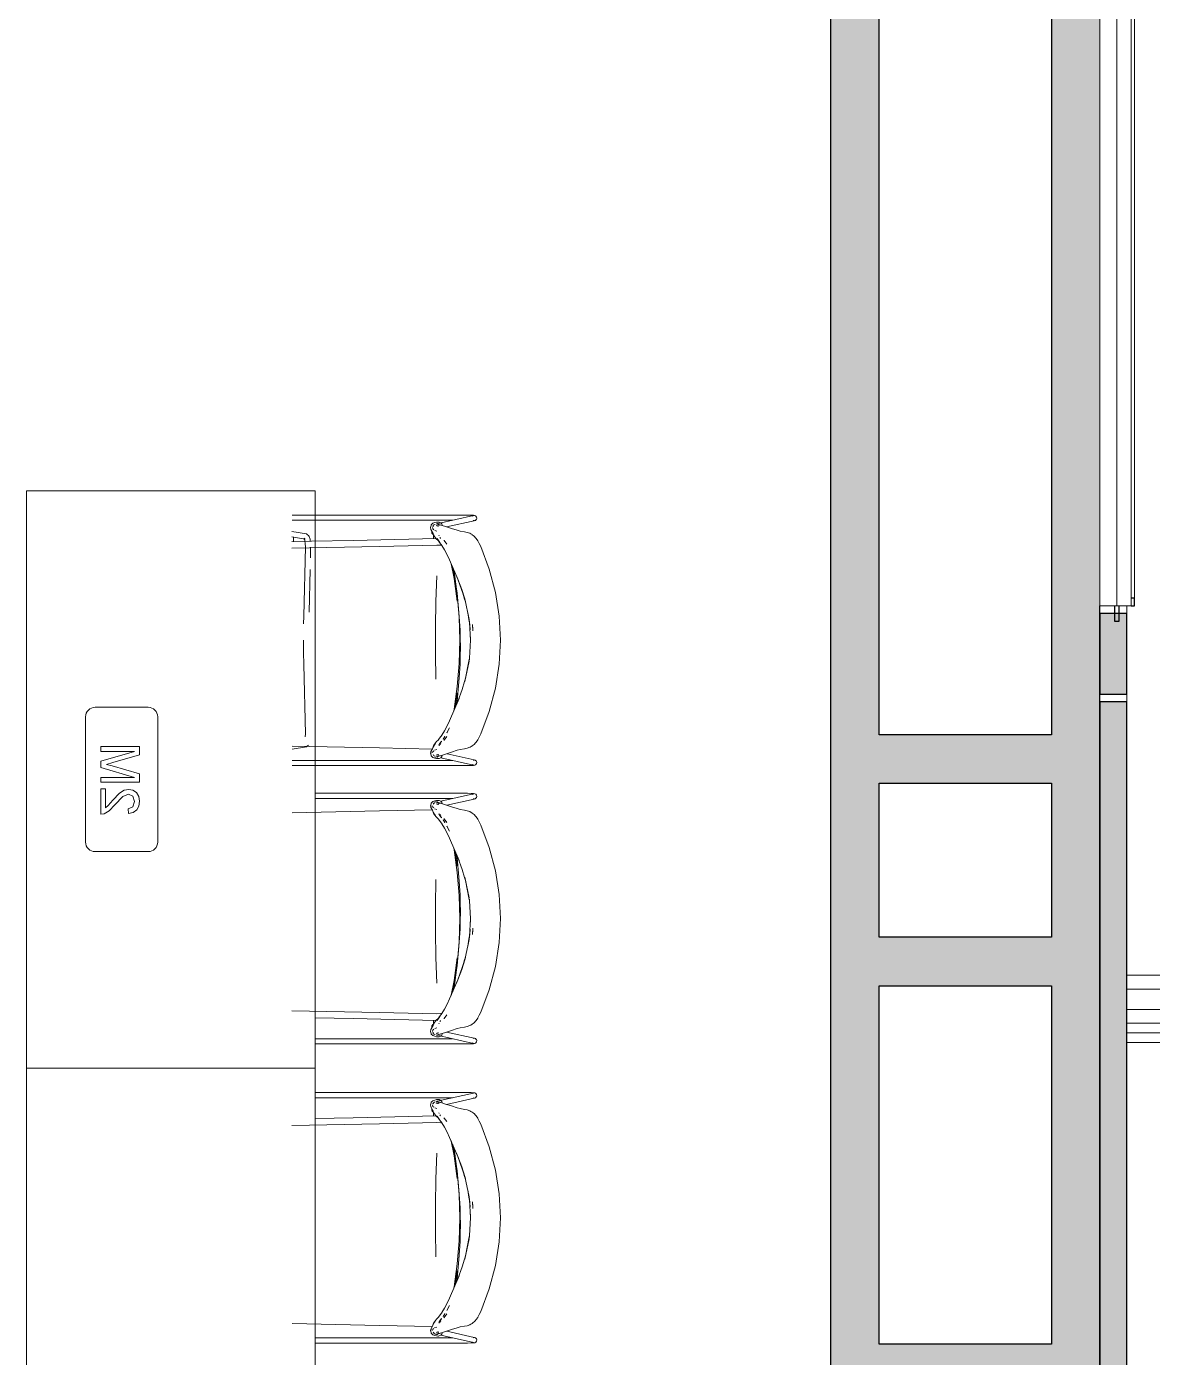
# Model space of a CAD drawing. Header units: millimetres. Extents: x 155927 to 317870, y -36033 to 97293.
# Drawn here: x 185869 to 188209, y 22781 to 25546 of the extents above; entities that cross this region are included whole.
import ezdxf

# ---------------------------------------------------------------- set-up
doc = ezdxf.new("R2010")
doc.units = ezdxf.units.MM
doc.header["$MEASUREMENT"] = 0
for name, color, linetype, lineweight in [('A-FLOR-HRAL', 7, 'CONTINUOUS', 9), ('A-WALL', 7, 'CONTINUOUS', 9), ('A-WALL-PATT', 7, 'CONTINUOUS', 9), ('G-IMPT', 8, 'CONTINUOUS', 9), ('I-FURN', 8, 'CONTINUOUS', 9), ('I-WALL', 7, 'CONTINUOUS', 9)]:
    doc.layers.add(name, color=color, linetype=linetype, lineweight=lineweight)

msp = doc.modelspace()

# ---------------------------------------------------------------- hatches: boundary and pattern name
at = {"layer": 'A-WALL-PATT'}
h = msp.add_hatch(color=256, dxfattribs=at)
h.paths.add_polyline_path([(188155.8, 15141.6), (188155.8, 16691.6), (188099.8, 16691.6), (188099.8, 15141.6), (188101.8, 15141.6)], flags=0)
h.paths.add_polyline_path([(188099.8, 19423.6), (188155.8, 19423.6), (188155.8, 19991.6), (188099.8, 19991.6)], flags=0)
h.paths.add_polyline_path([(188155.8, 22723.6), (188155.8, 24142.8), (188099.8, 24142.8), (188099.8, 22723.6)], flags=0)
h.paths.add_polyline_path([(188099.8, 24158.8), (188155.8, 24158.8), (188155.8, 24326.8), (188099.8, 24326.8)], flags=0)
h.paths.add_polyline_path([(188155.8, 26158.8), (188155.8, 26875.6), (188099.8, 26875.6), (188099.8, 26158.8)], flags=0)
h = msp.add_hatch(color=256, dxfattribs=at)
h.paths.add_polyline_path([(188099.8, 15109.6), (188099.8, 16606.6), (187998.8, 16606.6), (187998.8, 15109.6)], flags=0)
h.paths.add_polyline_path([(188099.8, 19407.6), (188099.8, 20007.6), (187998.8, 20007.6), (187998.8, 19407.6)], flags=0)
h.paths.add_polyline_path([(188099.8, 22808.6), (188099.8, 26844.6), (187998.8, 26844.6), (187998.8, 22808.6)], flags=0)
for points in [[(187539.9, 22808.6), (187640.9, 22808.6), (187640.9, 26783.6), (187539.9, 26783.6), (187539.9, 22832.9)], [(187998.8, 23973.9), (187998.8, 24074.9), (187640.9, 24074.9), (187640.9, 23973.9), (187749.7, 23973.9)], [(187640.9, 23552.9), (187998.8, 23552.9), (187998.8, 23653.9), (187640.9, 23653.9)], [(187696.9, 22707.6), (188099.8, 22707.6), (188099.8, 22808.6), (187539.9, 22808.6), (187539.9, 22707.6), (187661.9, 22707.6)]]:
    msp.add_hatch(color=256, dxfattribs=at).paths.add_polyline_path(points, flags=0)

# ---------------------------------------------------------------- linework, layer by layer
at = {"layer": 'A-FLOR-HRAL'}
for p, q in [((189883.3, 23575.1), (188155.8, 23575.1)), ((189883.3, 23546.1), (188155.8, 23546.1)), ((188155.8, 23504.1), (189883.3, 23504.1)), ((188155.8, 23475.1), (189883.3, 23475.1)), ((188443.3, 23455.1), (188155.8, 23455.1)), ((188155.8, 23435.1), (188443.3, 23435.1))]:
    msp.add_line(p, q, dxfattribs=at)
at = {"layer": 'A-WALL'}
msp.add_line((188171.8, 24358.8), (188171.8, 26126.8), dxfattribs=at)
at = {"layer": 'A-WALL', "lineweight": 30}
for p, q in [((188129.8, 24342.8), (188129.8, 24310.8)), ((188139.8, 24310.8), (188139.8, 24342.8)), ((188171.8, 24358.8), (188164.8, 24358.8)), ((188164.8, 24342.8), (188171.8, 24342.8)), ((188171.8, 24342.8), (188171.8, 24358.8)), ((188129.8, 24310.8), (188139.8, 24310.8))]:
    msp.add_line(p, q, dxfattribs=at)
at = {"layer": 'G-IMPT'}
for p, q in [((186420.6, 24531.4), (186779.2, 24531.4)), ((186785.5, 24531.3), (186779.2, 24531.4)), ((186785.5, 24531.3), (186792.7, 24531.2)), ((186792.7, 24531.2), (186797.9, 24530.9)), ((186797.9, 24530.9), (186800.3, 24530.5)), ((186800.3, 24530.5), (186802.7, 24529.3)), ((186420.6, 24520.5), (186754.2, 24520.5)), ((186709.5, 24509.6), (186708.3, 24505.4)), ((186709.1, 24501.3), (186708.3, 24505.4)), ((186709.9, 24510.9), (186709.5, 24509.6)), ((186713, 24514.2), (186709.9, 24510.9)), ((186712.5, 24505.7), (186712.7, 24505.1)), ((186713.1, 24503.1), (186712.7, 24505.1)), ((186713, 24514.2), (186717.3, 24515.5)), ((186714.2, 24509.2), (186713.1, 24507.6)), ((186713.1, 24507.6), (186713.8, 24508.7)), ((186713.4, 24502.5), (186713.1, 24503.1)), ((186713.3, 24508.2), (186715.4, 24510.8)), ((186714.2, 24509.2), (186713.8, 24508.7)), ((186717.7, 24511.9), (186716.1, 24511.1)), ((186717.3, 24511.6), (186716.1, 24511.1)), ((186720.5, 24516.5), (186717.3, 24515.5)), ((186727.7, 24511.1), (186720.2, 24512.9)), ((186720.2, 24512.9), (186728.4, 24510.9)), ((186720.3, 24509.7), (186722.4, 24508.8)), ((186720.3, 24509.7), (186725.8, 24508.2)), ((186720.5, 24516.5), (186724.6, 24516.8)), ((186721.3, 24513.1), (186723.2, 24513.5)), ((186724.8, 24512), (186721.6, 24513.5)), ((186723.7, 24512.2), (186721.6, 24513.5)), ((186722.7, 24508.5), (186721.6, 24509.5)), ((186721.6, 24509.5), (186722.4, 24508.8)), ((186722.7, 24508.5), (186722.1, 24509.2)), ((186724.8, 24512), (186722.6, 24512.7)), ((186722.6, 24512.7), (186728.4, 24510.9)), ((186723.7, 24512.2), (186724.2, 24511.7)), ((186724.2, 24513.7), (186797.7, 24530.3)), ((186726.3, 24516.5), (186724.6, 24516.8)), ((186726.1, 24508.9), (186725.4, 24510.4)), ((186726.3, 24516.5), (186726.6, 24516.4)), ((186726.6, 24516.4), (186729.5, 24515)), ((186727.7, 24511.1), (186739.5, 24507.3)), ((186729.7, 24514.8), (186729.5, 24515)), ((186729.7, 24514.8), (186731.6, 24512.9)), ((186732.7, 24510.5), (186731.6, 24512.9)), ((186731.7, 24512.7), (186731.6, 24512.9)), ((186732.8, 24510.4), (186731.6, 24512.9)), ((186731.7, 24512.7), (186732.8, 24510.4)), ((186732.7, 24510.5), (186732.8, 24510.4)), ((186739.5, 24507.3), (186752, 24503.4)), ((186799.2, 24519.4), (186741.7, 24506.6)), ((186752, 24503.4), (186763.9, 24499.6)), ((186797.7, 24530.3), (186795.5, 24529.3)), ((186795.7, 24529.5), (186795.5, 24529.3)), ((186796.9, 24520.2), (186799.5, 24519.7)), ((186797.1, 24520), (186799.5, 24519.7)), ((186799.2, 24519.4), (186801.7, 24520.2)), ((186803.5, 24522.1), (186801.7, 24520.2)), ((186801.7, 24520.2), (186802, 24520.5)), ((186802.7, 24529.3), (186804.2, 24527.2)), ((186803.5, 24522.1), (186803.8, 24522.4)), ((186804.5, 24524.5), (186803.8, 24522.4)), ((186804.5, 24524.5), (186804.2, 24527.2)), ((186450.8, 24492), (186420.3, 24497.4)), ((186447.6, 24481.5), (186420.3, 24486.3)), ((186420.3, 24476), (186461.2, 24476.9)), ((186423.2, 24485.8), (186423.2, 24475.7)), ((186447.1, 24478.5), (186445.5, 24483.1)), ((186445.5, 24483.1), (186447, 24481.2)), ((186447.6, 24481.5), (186445.7, 24482.5)), ((186445.7, 24482.5), (186447, 24481.2)), ((186448, 24471.6), (186447.1, 24478.5)), ((186450.8, 24492), (186452.9, 24490.5)), ((186452.9, 24490.5), (186455, 24488.6)), ((186455.9, 24486.5), (186455, 24488.6)), ((186457.8, 24480.9), (186455.9, 24486.5)), ((186458.3, 24476.8), (186457.8, 24480.9)), ((186461.2, 24476.9), (186547.7, 24478.7)), ((186720.7, 24482.5), (186547.7, 24478.7)), ((186709.1, 24501.3), (186713.5, 24492.9)), ((186714.8, 24490.1), (186712.5, 24494.9)), ((186712.5, 24494.9), (186713.5, 24492.9)), ((186713.4, 24502.5), (186715, 24500.7)), ((186714.2, 24482.4), (186714.6, 24490.4)), ((186715, 24489.7), (186714.6, 24482.4)), ((186715, 24489.7), (186714.7, 24483.4)), ((186714.8, 24490.1), (186716.7, 24487)), ((186716.7, 24487), (186721, 24481.5)), ((186717, 24499.3), (186721.7, 24498)), ((186723.9, 24478.3), (186721, 24481.5)), ((186721.9, 24482.4), (186727, 24474.6)), ((186721.9, 24482.4), (186727.5, 24474.1)), ((186723.9, 24478.3), (186727.5, 24474.1)), ((186726.2, 24487.9), (186725.6, 24489.3)), ((186727.9, 24484.7), (186728.9, 24483.1)), ((186729.3, 24482.6), (186728.9, 24483.1)), ((186736.3, 24478.7), (186736.7, 24478.2)), ((186736.7, 24478.2), (186741.9, 24470.9)), ((186769.6, 24497.9), (186763.9, 24499.6)), ((186778.8, 24496.3), (186769.6, 24497.9)), ((186778.8, 24496.3), (186784.8, 24495.2)), ((186789.8, 24493.4), (186784.8, 24495.2)), ((186789.8, 24493.4), (186792, 24492.2)), ((186794.6, 24490.6), (186792, 24492.2)), ((186795, 24490.4), (186794.6, 24490.6)), ((186795, 24490.4), (186797, 24488.9)), ((186797, 24488.9), (186799.4, 24486.6)), ((186799.4, 24486.6), (186801.2, 24484.8)), ((186803, 24482.7), (186801.2, 24484.8)), ((186806.4, 24477.8), (186803, 24482.7)), ((186806.4, 24477.8), (186806.6, 24477.5)), ((186809.7, 24471.9), (186806.6, 24477.5)), ((186420.3, 24462.5), (186602.4, 24466.2)), ((186448.1, 24465.2), (186444.9, 24321.1)), ((186448.3, 24465), (186444.9, 24321.1)), ((186448.1, 24465.2), (186448, 24471.6)), ((186459, 24464.9), (186458.5, 24442.7)), ((186721.2, 24468.9), (186602.4, 24466.2)), ((186729.6, 24468.4), (186721.2, 24468.9)), ((186727, 24474.6), (186732.4, 24467.2)), ((186732.5, 24467.8), (186729.6, 24468.4)), ((186737.3, 24459), (186731.9, 24468)), ((186732.4, 24467.2), (186731.9, 24468)), ((186742.7, 24448.6), (186737.3, 24459)), ((186742.7, 24448.6), (186748, 24438)), ((186812.6, 24465.6), (186809.7, 24471.9)), ((186830.2, 24418.7), (186812.6, 24465.6)), ((186752.1, 24428.6), (186748, 24438)), ((186752.1, 24428.6), (186748.1, 24438)), ((186765.3, 24398), (186748.1, 24438)), ((186757.3, 24399.7), (186751.5, 24429.9)), ((186751.5, 24429.9), (186757.3, 24399.8)), ((186757.5, 24407.9), (186754.5, 24423)), ((186458, 24418.4), (186455.9, 24329.5)), ((186721.7, 24405.1), (186719.6, 24351.9)), ((186757.5, 24414.2), (186756.9, 24417.4)), ((186763.8, 24352.5), (186757.3, 24399.8)), ((186757.3, 24399.7), (186763.8, 24352.5)), ((186763.9, 24366.9), (186757.5, 24414.2)), ((186757.5, 24407.9), (186763.4, 24368.7)), ((186763.1, 24403.8), (186765.3, 24398)), ((186763.1, 24403.8), (186765.2, 24398)), ((186765.2, 24398), (186773.2, 24376.5)), ((186765.3, 24398), (186779.4, 24356.9)), ((186765.3, 24398), (186773.2, 24376.5)), ((186843.2, 24370.3), (186830.2, 24418.7)), ((186763.4, 24368.7), (186767.5, 24329)), ((186767.8, 24319.1), (186763.9, 24366.9)), ((186779.4, 24356.9), (186773.2, 24376.5)), ((186773.2, 24376.5), (186779.2, 24356.8)), ((186843.2, 24370.3), (186851.3, 24320.9)), ((186718.6, 24298), (186719.6, 24351.9)), ((186780.8, 24351.6), (186779.2, 24356.8)), ((186788.6, 24314.3), (186779.4, 24356.9)), ((186779.4, 24356.9), (186780.8, 24351.6)), ((186444.8, 24320.9), (186444.6, 24305.1)), ((186767.5, 24329), (186769.6, 24291.9)), ((186767.8, 24319.1), (186768.7, 24295.1)), ((186786.2, 24328.1), (186787.5, 24321)), ((186786.2, 24328.1), (186788.3, 24314)), ((186788.3, 24314), (186789.9, 24303)), ((186788.6, 24314.3), (186791, 24292.7)), ((186788.6, 24314.3), (186789.9, 24303)), ((186853.9, 24271), (186851.3, 24320.9)), ((186718.6, 24298), (186718.6, 24243.9)), ((186768.7, 24295.1), (186769, 24271)), ((186769.6, 24291.9), (186769.9, 24275.6)), ((186791.7, 24271), (186789.4, 24307.9)), ((186789.4, 24307.9), (186789.9, 24303)), ((186791, 24292.7), (186789.9, 24303)), ((186796.4, 24293.9), (186795.8, 24304.1)), ((186795.8, 24304.1), (186796.6, 24290.5)), ((186444.5, 24245.9), (186444.3, 24271)), ((186769, 24271), (186768.7, 24246.9)), ((186769.9, 24275.6), (186770.3, 24256.7)), ((186769.9, 24237.9), (186770.3, 24256.7)), ((186789.2, 24234), (186791.6, 24271)), ((186791.7, 24271), (186791.5, 24278.4)), ((186791.6, 24271), (186791.5, 24278.4)), ((186853.9, 24271), (186851.3, 24221.1)), ((186444.9, 24221), (186444.5, 24245.9)), ((186719.6, 24190), (186718.6, 24243.9)), ((186767.8, 24222.8), (186768.7, 24246.9)), ((186769.9, 24237.9), (186769.6, 24221.6)), ((186779.4, 24185.1), (186788.6, 24227.6)), ((186788.2, 24227.6), (186781.3, 24192.1)), ((186781.3, 24192.1), (186788.6, 24227.6)), ((186789.4, 24234), (186788.2, 24227.6)), ((186789.2, 24234), (186788.7, 24228.7)), ((186789.4, 24234), (186789, 24230.5)), ((186448.1, 24076.7), (186444.9, 24221)), ((186763.9, 24175), (186767.8, 24222.8)), ((186767.5, 24184.5), (186769.6, 24221.6)), ((186843.2, 24171.7), (186851.3, 24221.1)), ((186763.9, 24175), (186757.5, 24127.7)), ((186767.5, 24184.5), (186763.4, 24144.8)), ((186773.8, 24169), (186779, 24185.2)), ((186781.3, 24192.1), (186779, 24185.2)), ((186779.4, 24185.1), (186781.3, 24192.1)), ((186830.2, 24123.2), (186843.2, 24171.7)), ((186748, 24103.9), (186767.8, 24150.3)), ((186759.7, 24131.3), (186763.8, 24161)), ((186759.7, 24131.3), (186763.8, 24161)), ((186762.2, 24137.2), (186763.4, 24144.8)), ((186773.8, 24169), (186765.3, 24143.9)), ((186765.3, 24143.9), (186767.8, 24150.3)), ((186757.5, 24127.7), (186757.1, 24125.1)), ((186830.2, 24123.2), (186812.6, 24076.5)), ((186742.7, 24093.3), (186737.3, 24082.9)), ((186742.5, 24078.5), (186748, 24088.9)), ((186748, 24103.9), (186742.7, 24093.3)), ((186748, 24088.9), (186743, 24079.5)), ((186448.1, 24076.7), (186448, 24070.3)), ((186716.7, 24055), (186721, 24060.4)), ((186721, 24060.4), (186723.9, 24063.6)), ((186727, 24067.4), (186723.9, 24063.6)), ((186727, 24067.4), (186732.4, 24074.7)), ((186729.2, 24058.5), (186731.2, 24061.5)), ((186730.8, 24061), (186729.2, 24058.5)), ((186730.8, 24061), (186731.2, 24061.5)), ((186731.9, 24073.9), (186737.3, 24082.9)), ((186731.9, 24073.9), (186732.4, 24074.7)), ((186734.5, 24065.8), (186738.4, 24071.7)), ((186734.5, 24065.8), (186737.2, 24069.7)), ((186736.3, 24063.3), (186736.7, 24063.8)), ((186741.9, 24071.1), (186736.7, 24063.8)), ((186738.4, 24071.7), (186737.2, 24069.7)), ((186742.5, 24078.5), (186743, 24079.5)), ((186803, 24059.2), (186806.4, 24064.1)), ((186806.6, 24064.4), (186806.4, 24064.1)), ((186806.6, 24064.4), (186809.7, 24070)), ((186812.6, 24076.5), (186809.7, 24070)), ((186602.4, 24047.3), (186420.6, 24051)), ((186420.6, 24044.6), (186450.8, 24049.9)), ((186452.9, 24051.4), (186450.8, 24049.9)), ((186455, 24053.3), (186452.9, 24051.4)), ((186711.8, 24044.8), (186602.4, 24047.3)), ((186708.3, 24036.5), (186709.6, 24040.2)), ((186708.3, 24036.5), (186709.5, 24032.3)), ((186708.8, 24035.2), (186709.6, 24040.2)), ((186708.8, 24035.2), (186709.2, 24039.8)), ((186709.2, 24039.8), (186712.2, 24045.8)), ((186714.8, 24051.9), (186712.2, 24045.8)), ((186712.7, 24036.9), (186712.9, 24038.4)), ((186713.4, 24039.4), (186712.9, 24038.4)), ((186713.4, 24039.4), (186714.9, 24041)), ((186713.5, 24033.4), (186715.5, 24031.1)), ((186718.8, 24057.3), (186714, 24049.1)), ((186716.5, 24053.7), (186714, 24049.1)), ((186714.8, 24051.9), (186716.7, 24055)), ((186716.5, 24053.7), (186718.8, 24057.3)), ((186716.9, 24042.6), (186721.7, 24043.9)), ((186720.4, 24032.2), (186725.8, 24033.8)), ((186720.4, 24032.2), (186722.7, 24033.4)), ((186721.6, 24032.4), (186723.1, 24033.9)), ((186721.6, 24032.4), (186722.7, 24033.4)), ((186723.1, 24033.9), (186722.1, 24032.8)), ((186725.9, 24053.4), (186727.9, 24057.2)), ((186727.6, 24056.6), (186725.9, 24053.4)), ((186726.8, 24053.1), (186726, 24051.9)), ((186727.6, 24056.6), (186729.3, 24059.4)), ((186727.6, 24056.6), (186728.9, 24058.8)), ((186727.6, 24056.6), (186727.9, 24057.2)), ((186727.7, 24054.3), (186729.8, 24056.7)), ((186728.9, 24058.8), (186729.3, 24059.4)), ((186752, 24038.5), (186730.8, 24031.8)), ((186743, 24035.1), (186799.2, 24022.5)), ((186763.9, 24042.4), (186752, 24038.5)), ((186769.6, 24044.1), (186763.9, 24042.4)), ((186769.6, 24044.1), (186778.8, 24045.7)), ((186778.8, 24045.7), (186784.8, 24046.8)), ((186784.8, 24046.8), (186789.8, 24048.6)), ((186795, 24051.5), (186789.8, 24048.6)), ((186792, 24049.8), (186789.8, 24048.6)), ((186790.8, 24049.1), (186789.8, 24048.6)), ((186790.8, 24049.1), (186795, 24051.5)), ((186794.6, 24051.3), (186792, 24049.8)), ((186795, 24051.5), (186794.6, 24051.3)), ((186795, 24051.5), (186797, 24053.1)), ((186797, 24053.1), (186798.9, 24054.8)), ((186799.4, 24055.3), (186798.9, 24054.8)), ((186799.4, 24055.3), (186801.2, 24057.1)), ((186803, 24059.2), (186801.2, 24057.1)), ((186754.2, 24021.4), (186420.6, 24021.4)), ((186420.6, 24010.6), (186779.2, 24010.6)), ((186709.5, 24032.3), (186709.9, 24031)), ((186709.9, 24031), (186713, 24027.8)), ((186717.3, 24026.4), (186713, 24027.8)), ((186717.3, 24030.3), (186716, 24030.8)), ((186716, 24030.8), (186717.7, 24030)), ((186717, 24027.6), (186724.8, 24029.9)), ((186717, 24027.6), (186722.6, 24029.2)), ((186717.3, 24026.4), (186720.5, 24025.4)), ((186720.2, 24029), (186728.4, 24031.1)), ((186720.2, 24029), (186727.1, 24030.8)), ((186720.5, 24025.4), (186723.3, 24025.3)), ((186723.2, 24028.4), (186721.3, 24028.8)), ((186721.6, 24028.4), (186724.8, 24029.9)), ((186721.6, 24028.4), (186723.7, 24029.7)), ((186722.6, 24029.2), (186730.8, 24031.8)), ((186723.3, 24025.3), (186724.6, 24025.2)), ((186723.7, 24029.7), (186725.4, 24031.6)), ((186726.3, 24025.5), (186724.6, 24025.2)), ((186726.3, 24025.5), (186729.7, 24027.1)), ((186726.3, 24025.5), (186729.5, 24026.9)), ((186726.3, 24025.5), (186726.6, 24025.5)), ((186729.7, 24027.1), (186726.6, 24025.5)), ((186728.4, 24031.1), (186727.1, 24030.8)), ((186729.5, 24026.9), (186731.6, 24029)), ((186731.2, 24028.8), (186729.5, 24026.9)), ((186729.7, 24027.1), (186729.5, 24026.9)), ((186797.6, 24011.6), (186729.5, 24027)), ((186731.2, 24028.8), (186729.7, 24027.1)), ((186731.7, 24029.2), (186731.6, 24029)), ((186732.7, 24031.5), (186731.7, 24029.2)), ((186732.7, 24031.5), (186732.8, 24031.6)), ((186779.2, 24010.6), (186785.5, 24010.6)), ((186792.7, 24010.8), (186785.5, 24010.6)), ((186797.9, 24011), (186792.7, 24010.8)), ((186797.6, 24011.6), (186795.5, 24012.7)), ((186795.5, 24012.7), (186795.7, 24012.5)), ((186796.9, 24021.8), (186799.5, 24022.2)), ((186797.1, 24021.9), (186799.5, 24022.2)), ((186800.3, 24011.4), (186797.9, 24011)), ((186799.2, 24022.5), (186801.7, 24021.7)), ((186800.3, 24011.4), (186802.7, 24012.6)), ((186801.7, 24021.7), (186802, 24021.4)), ((186803.8, 24019.5), (186802, 24021.4)), ((186802.7, 24012.6), (186804.2, 24014.7)), ((186803.8, 24019.5), (186804.5, 24017.4)), ((186804.2, 24014.7), (186804.5, 24017.4)), ((186468.7, 23953), (186779.2, 23953)), ((186797.6, 23952), (186729.5, 23936.6)), ((186779.2, 23953), (186785.5, 23953)), ((186792.7, 23952.8), (186785.5, 23953)), ((186797.9, 23952.6), (186792.7, 23952.8)), ((186797.6, 23952), (186795.5, 23950.9)), ((186795.5, 23950.9), (186795.7, 23951.1)), ((186800.3, 23952.2), (186797.9, 23952.6)), ((186800.3, 23952.2), (186802.7, 23951)), ((186802.7, 23951), (186804.2, 23948.9)), ((186754.2, 23942.2), (186468.7, 23942.2)), ((186708.3, 23927.1), (186709.5, 23931.3)), ((186708.3, 23927.1), (186709.6, 23923.4)), ((186708.8, 23928.4), (186709.6, 23923.4)), ((186708.8, 23928.4), (186709.2, 23923.8)), ((186709.2, 23923.8), (186712.2, 23917.8)), ((186709.5, 23931.3), (186709.9, 23932.6)), ((186709.9, 23932.6), (186713, 23935.8)), ((186712.7, 23926.7), (186712.9, 23925.2)), ((186713.4, 23924.2), (186712.9, 23925.2)), ((186717.3, 23937.2), (186713, 23935.8)), ((186713.4, 23924.2), (186714.9, 23922.6)), ((186713.5, 23930.2), (186715.5, 23932.5)), ((186716, 23932.8), (186717.7, 23933.6)), ((186717.3, 23933.3), (186716, 23932.8)), ((186717, 23936), (186722.6, 23934.4)), ((186717, 23936), (186724.8, 23933.7)), ((186717.3, 23937.2), (186720.5, 23938.2)), ((186720.2, 23934.6), (186728.4, 23932.5)), ((186720.2, 23934.6), (186727.1, 23932.8)), ((186720.4, 23931.4), (186722.7, 23930.2)), ((186720.4, 23931.4), (186725.8, 23929.8)), ((186720.5, 23938.2), (186723.3, 23938.3)), ((186723.2, 23935.2), (186721.3, 23934.8)), ((186721.6, 23935.2), (186723.7, 23933.9)), ((186721.6, 23935.2), (186724.8, 23933.7)), ((186721.6, 23931.2), (186722.7, 23930.2)), ((186721.6, 23931.2), (186723.1, 23929.7)), ((186723.1, 23929.7), (186722.1, 23930.8)), ((186722.6, 23934.4), (186730.8, 23931.8)), ((186723.3, 23938.3), (186724.6, 23938.4)), ((186723.7, 23933.9), (186725.4, 23932)), ((186726.3, 23938.1), (186724.6, 23938.4)), ((186725.9, 23931), (186725.4, 23932)), ((186726.3, 23938.1), (186729.7, 23936.5)), ((186726.3, 23938.1), (186726.6, 23938.1)), ((186726.3, 23938.1), (186729.5, 23936.7)), ((186729.7, 23936.5), (186726.6, 23938.1)), ((186728.4, 23932.5), (186727.1, 23932.8)), ((186731.2, 23934.8), (186729.5, 23936.7)), ((186729.7, 23936.5), (186729.5, 23936.7)), ((186729.5, 23936.7), (186731.6, 23934.6)), ((186731.2, 23934.8), (186729.7, 23936.5)), ((186752, 23925.1), (186730.8, 23931.8)), ((186731.7, 23934.4), (186731.6, 23934.6)), ((186732.7, 23932.1), (186731.7, 23934.4)), ((186732.7, 23932.1), (186732.8, 23932)), ((186732.7, 23932.1), (186732.8, 23931)), ((186732.7, 23932.1), (186732.8, 23931)), ((186732.8, 23932), (186732.8, 23931)), ((186741.9, 23928.2), (186799.2, 23941.1)), ((186763.9, 23921.2), (186752, 23925.1)), ((186796.9, 23941.8), (186799.5, 23941.4)), ((186797.1, 23941.7), (186799.5, 23941.4)), ((186799.2, 23941.1), (186801.7, 23941.9)), ((186801.7, 23941.9), (186802, 23942.2)), ((186803.8, 23944.1), (186802, 23942.2)), ((186803.8, 23944.1), (186804.5, 23946.2)), ((186804.2, 23948.9), (186804.5, 23946.2)), ((186602.4, 23916.3), (186420.6, 23912.6)), ((186711.8, 23918.8), (186602.4, 23916.3)), ((186714.8, 23911.7), (186712.2, 23917.8)), ((186716.5, 23909.9), (186714, 23914.5)), ((186715.5, 23911.9), (186714, 23914.5)), ((186714.8, 23911.7), (186716.7, 23908.6)), ((186718.8, 23906.3), (186715.9, 23911.2)), ((186716.5, 23909.9), (186718.8, 23906.3)), ((186716.7, 23908.6), (186721, 23903.2)), ((186716.9, 23921), (186721.7, 23919.6)), ((186721, 23903.2), (186723.9, 23900)), ((186727, 23896.2), (186723.9, 23900)), ((186727.6, 23907), (186725.9, 23910.2)), ((186725.9, 23910.2), (186727.9, 23906.4)), ((186727, 23896.2), (186732.4, 23888.9)), ((186727.6, 23907), (186727.9, 23906.4)), ((186727.6, 23907), (186728.9, 23904.8)), ((186727.6, 23907), (186729.3, 23904.2)), ((186727.7, 23909.3), (186729.8, 23906.9)), ((186728.9, 23904.8), (186729.3, 23904.2)), ((186730.8, 23902.6), (186729.2, 23905.1)), ((186729.2, 23905.1), (186731.2, 23902.1)), ((186730.8, 23902.6), (186731.2, 23902.1)), ((186734.5, 23897.8), (186738.4, 23891.9)), ((186734.5, 23897.8), (186737.2, 23893.9)), ((186736.3, 23900.3), (186736.7, 23899.8)), ((186741.9, 23892.5), (186736.7, 23899.8)), ((186769.6, 23919.5), (186763.9, 23921.2)), ((186769.6, 23919.5), (186778.8, 23917.9)), ((186778.8, 23917.9), (186784.8, 23916.8)), ((186784.8, 23916.8), (186789.8, 23915)), ((186790.8, 23914.5), (186789.8, 23915)), ((186795, 23912), (186789.8, 23915)), ((186792, 23913.8), (186789.8, 23915)), ((186790.8, 23914.5), (186795, 23912)), ((186794.6, 23912.3), (186792, 23913.8)), ((186795, 23912), (186794.6, 23912.3)), ((186795, 23912), (186797, 23910.5)), ((186797, 23910.5), (186798.9, 23908.8)), ((186799.4, 23908.3), (186798.9, 23908.8)), ((186799.4, 23908.3), (186801.2, 23906.5)), ((186803, 23904.4), (186801.2, 23906.5)), ((186803, 23904.4), (186806.4, 23899.5)), ((186806.6, 23899.2), (186806.4, 23899.5)), ((186806.6, 23899.2), (186809.7, 23893.6)), ((186731.9, 23889.7), (186732.4, 23888.9)), ((186731.9, 23889.7), (186737.3, 23880.7)), ((186738.4, 23891.9), (186737.2, 23893.9)), ((186742.7, 23870.3), (186737.3, 23880.7)), ((186742.5, 23885.1), (186748, 23874.7)), ((186742.5, 23885.1), (186743, 23884.1)), ((186748, 23859.7), (186742.7, 23870.3)), ((186748, 23874.7), (186743, 23884.1)), ((186812.6, 23887.1), (186809.7, 23893.6)), ((186830.2, 23840.4), (186812.6, 23887.1)), ((186748, 23859.7), (186767.8, 23813.3)), ((186830.2, 23840.4), (186843.2, 23791.9)), ((186757.5, 23835.9), (186757.1, 23838.5)), ((186763.9, 23788.6), (186757.5, 23835.9)), ((186759.7, 23832.3), (186763.8, 23802.6)), ((186759.7, 23832.3), (186763.8, 23802.6)), ((186762.2, 23826.4), (186763.4, 23818.8)), ((186767.5, 23779.1), (186763.4, 23818.8)), ((186773.8, 23794.6), (186765.3, 23819.7)), ((186765.3, 23819.7), (186767.8, 23813.3)), ((186763.9, 23788.6), (186767.8, 23740.8)), ((186773.8, 23794.6), (186779, 23778.4)), ((186843.2, 23791.9), (186851.3, 23742.5)), ((186719.6, 23773.6), (186718.6, 23719.7)), ((186767.5, 23779.1), (186769.6, 23742)), ((186781.3, 23771.5), (186779, 23778.4)), ((186779.4, 23778.5), (186781.3, 23771.5)), ((186779.4, 23778.5), (186788.6, 23736)), ((186788.2, 23736), (186781.3, 23771.5)), ((186781.3, 23771.5), (186788.6, 23736)), ((186767.8, 23740.8), (186768.7, 23716.7)), ((186769.9, 23725.7), (186769.6, 23742)), ((186789.4, 23729.6), (186788.2, 23736)), ((186789.2, 23729.6), (186788.8, 23733.7)), ((186789.4, 23729.6), (186789, 23733.1)), ((186789.2, 23729.6), (186791.6, 23692.6)), ((186853.9, 23692.6), (186851.3, 23742.5)), ((186718.6, 23665.6), (186718.6, 23719.7)), ((186769, 23692.6), (186768.7, 23716.7)), ((186769.9, 23725.7), (186770.3, 23706.9)), ((186769.9, 23688), (186770.3, 23706.9)), ((186768.7, 23668.5), (186769, 23692.6)), ((186769.6, 23671.7), (186769.9, 23688)), ((186791.7, 23692.6), (186789.4, 23655.7)), ((186791.7, 23692.6), (186791.5, 23685.2)), ((186791.6, 23692.6), (186791.5, 23685.2)), ((186795.8, 23659.5), (186796.6, 23673.1)), ((186853.9, 23692.6), (186851.3, 23642.7)), ((186718.6, 23665.6), (186719.6, 23611.7)), ((186767.5, 23634.6), (186769.6, 23671.7)), ((186767.8, 23644.5), (186768.7, 23668.5)), ((186788.6, 23649.2), (186779.4, 23606.7)), ((186786.2, 23635.5), (186788.3, 23649.6)), ((186788.3, 23649.6), (186789.9, 23660.6)), ((186788.6, 23649.2), (186791, 23670.9)), ((186788.6, 23649.2), (186789.9, 23660.6)), ((186789.4, 23655.7), (186789.9, 23660.6)), ((186791, 23670.9), (186789.9, 23660.6)), ((186796.4, 23669.7), (186795.8, 23659.5)), ((186763.4, 23594.9), (186767.5, 23634.6)), ((186767.8, 23644.5), (186763.9, 23596.7)), ((186786.2, 23635.5), (186787.5, 23642.6)), ((186843.2, 23593.3), (186851.3, 23642.7)), ((186721.7, 23558.5), (186719.6, 23611.7)), ((186757.3, 23563.9), (186763.8, 23611.1)), ((186763.8, 23611.1), (186757.3, 23563.8)), ((186763.9, 23596.7), (186757.5, 23549.4)), ((186757.5, 23555.7), (186763.4, 23594.9)), ((186765.3, 23565.6), (186779.4, 23606.7)), ((186773.2, 23587.1), (186779.2, 23606.8)), ((186779.4, 23606.7), (186773.2, 23587.1)), ((186780.8, 23612), (186779.2, 23606.8)), ((186779.4, 23606.7), (186780.8, 23612)), ((186843.2, 23593.3), (186830.2, 23544.9)), ((186765.3, 23565.6), (186748.1, 23525.6)), ((186757.3, 23563.9), (186751.5, 23533.7)), ((186751.5, 23533.7), (186757.3, 23563.8)), ((186763.1, 23559.8), (186765.3, 23565.6)), ((186763.1, 23559.8), (186765.2, 23565.6)), ((186765.2, 23565.6), (186773.2, 23587.1)), ((186765.3, 23565.6), (186773.2, 23587.1)), ((186752.1, 23535), (186748, 23525.6)), ((186752.1, 23535), (186748.1, 23525.6)), ((186757.5, 23555.7), (186754.5, 23540.6)), ((186757.5, 23549.4), (186756.9, 23546.2)), ((186830.2, 23544.9), (186812.6, 23498)), ((186742.7, 23515), (186737.3, 23504.6)), ((186742.7, 23515), (186748, 23525.6)), ((186420.3, 23501.1), (186602.4, 23497.4)), ((186468.7, 23486.6), (186547.7, 23484.9)), ((186720.7, 23481.1), (186547.7, 23484.9)), ((186721.2, 23494.7), (186602.4, 23497.4)), ((186714.2, 23481.2), (186714.6, 23473.2)), ((186715, 23473.9), (186714.6, 23481.2)), ((186715, 23473.9), (186714.7, 23480.2)), ((186716.7, 23476.6), (186721, 23482.1)), ((186723.9, 23485.3), (186721, 23482.1)), ((186729.6, 23495.2), (186721.2, 23494.7)), ((186721.9, 23481.2), (186727.5, 23489.5)), ((186721.9, 23481.2), (186727, 23489)), ((186723.9, 23485.3), (186727.5, 23489.5)), ((186727, 23489), (186732.4, 23496.4)), ((186727.9, 23478.9), (186728.9, 23480.5)), ((186729.3, 23481), (186728.9, 23480.5)), ((186732.5, 23495.8), (186729.6, 23495.2)), ((186737.3, 23504.6), (186731.9, 23495.6)), ((186732.4, 23496.4), (186731.9, 23495.6)), ((186736.3, 23484.9), (186736.7, 23485.4)), ((186736.7, 23485.4), (186741.9, 23492.7)), ((186803, 23480.9), (186801.2, 23478.8)), ((186806.4, 23485.8), (186803, 23480.9)), ((186806.4, 23485.8), (186806.6, 23486.1)), ((186809.7, 23491.7), (186806.6, 23486.1)), ((186812.6, 23498), (186809.7, 23491.7)), ((186709.1, 23462.3), (186708.3, 23458.2)), ((186709.5, 23454), (186708.3, 23458.2)), ((186709.1, 23462.3), (186713.5, 23470.7)), ((186709.9, 23452.7), (186709.5, 23454)), ((186713, 23449.4), (186709.9, 23452.7)), ((186714.8, 23473.5), (186712.5, 23468.7)), ((186712.5, 23468.7), (186713.5, 23470.7)), ((186712.5, 23457.9), (186712.7, 23458.5)), ((186713.1, 23460.5), (186712.7, 23458.5)), ((186713.4, 23461.1), (186713.1, 23460.5)), ((186714.2, 23454.4), (186713.1, 23456)), ((186713.1, 23456), (186713.8, 23454.9)), ((186713.3, 23455.4), (186715.4, 23452.8)), ((186713.4, 23461.1), (186715, 23462.9)), ((186714.2, 23454.4), (186713.8, 23454.9)), ((186714.8, 23473.5), (186716.7, 23476.6)), ((186717.3, 23452), (186716.1, 23452.5)), ((186717.7, 23451.7), (186716.1, 23452.5)), ((186717, 23464.3), (186721.7, 23465.6)), ((186720.2, 23450.7), (186728.4, 23452.7)), ((186727.7, 23452.5), (186720.2, 23450.7)), ((186720.3, 23453.9), (186725.8, 23455.4)), ((186720.3, 23453.9), (186722.4, 23454.8)), ((186722.7, 23455.1), (186721.6, 23454.1)), ((186721.6, 23454.1), (186722.4, 23454.8)), ((186722.7, 23455.1), (186722.1, 23454.4)), ((186722.6, 23450.9), (186728.4, 23452.7)), ((186726.2, 23475.7), (186725.6, 23474.3)), ((186727.7, 23452.5), (186739.5, 23456.3)), ((186732.8, 23453.2), (186731.6, 23450.7)), ((186732.7, 23453.1), (186731.6, 23450.7)), ((186731.7, 23450.9), (186732.8, 23453.2)), ((186732.7, 23453.1), (186732.8, 23453.2)), ((186739.5, 23456.3), (186752, 23460.2)), ((186799.2, 23444.2), (186741.7, 23457)), ((186752, 23460.2), (186763.9, 23464)), ((186769.6, 23465.7), (186763.9, 23464)), ((186778.8, 23467.3), (186769.6, 23465.7)), ((186778.8, 23467.3), (186784.8, 23468.4)), ((186789.8, 23470.2), (186784.8, 23468.4)), ((186789.8, 23470.2), (186792, 23471.4)), ((186794.6, 23473), (186792, 23471.4)), ((186795, 23473.2), (186794.6, 23473)), ((186795, 23473.2), (186797, 23474.7)), ((186797, 23474.7), (186799.4, 23477)), ((186799.4, 23477), (186801.2, 23478.8)), ((186468.7, 23443.1), (186754.2, 23443.1)), ((186468.7, 23432.2), (186779.2, 23432.2)), ((186713, 23449.4), (186717.3, 23448)), ((186720.5, 23447.1), (186717.3, 23448)), ((186720.5, 23447.1), (186724.6, 23446.8)), ((186721.3, 23450.5), (186723.2, 23450.1)), ((186724.8, 23451.6), (186721.6, 23450.1)), ((186723.7, 23451.4), (186721.6, 23450.1)), ((186724.8, 23451.6), (186722.6, 23450.9)), ((186726.3, 23447.1), (186724.6, 23446.8)), ((186724.7, 23449.7), (186797.7, 23433.3)), ((186726.3, 23447.1), (186726.6, 23447.2)), ((186726.6, 23447.2), (186729.5, 23448.6)), ((186729.7, 23448.8), (186729.5, 23448.6)), ((186729.7, 23448.8), (186731.6, 23450.7)), ((186731.7, 23450.9), (186731.6, 23450.7)), ((186785.5, 23432.3), (186779.2, 23432.2)), ((186785.5, 23432.3), (186792.7, 23432.4)), ((186792.7, 23432.4), (186797.9, 23432.7)), ((186797.7, 23433.3), (186795.5, 23434.3)), ((186795.7, 23434.1), (186795.5, 23434.3)), ((186796.9, 23443.4), (186799.5, 23443.9)), ((186797.1, 23443.6), (186799.5, 23443.9)), ((186797.9, 23432.7), (186800.3, 23433.1)), ((186799.2, 23444.2), (186801.7, 23443.4)), ((186800.3, 23433.1), (186802.7, 23434.3)), ((186803.5, 23441.5), (186801.7, 23443.4)), ((186801.7, 23443.4), (186802, 23443.1)), ((186802.7, 23434.3), (186804.2, 23436.4)), ((186803.5, 23441.5), (186803.8, 23441.2)), ((186804.5, 23439.1), (186803.8, 23441.2)), ((186804.5, 23439.1), (186804.2, 23436.4)), ((186468.7, 23331.3), (186779.2, 23331.3)), ((186468.7, 23320.5), (186754.2, 23320.5)), ((186713, 23314.1), (186709.9, 23310.9)), ((186713, 23314.1), (186717.3, 23315.5)), ((186720.5, 23316.5), (186717.3, 23315.5)), ((186720.5, 23316.5), (186724.6, 23316.7)), ((186726.3, 23316.4), (186724.6, 23316.7)), ((186724.7, 23313.8), (186797.7, 23330.2)), ((186726.3, 23316.4), (186726.6, 23316.4)), ((186726.6, 23316.4), (186729.5, 23314.9)), ((186729.7, 23314.8), (186729.5, 23314.9)), ((186729.7, 23314.8), (186731.6, 23312.9)), ((186799.2, 23319.4), (186741.7, 23306.5)), ((186785.5, 23331.3), (186779.2, 23331.3)), ((186785.5, 23331.3), (186792.7, 23331.1)), ((186792.7, 23331.1), (186797.9, 23330.8)), ((186797.7, 23330.2), (186795.5, 23329.2)), ((186795.7, 23329.4), (186795.5, 23329.2)), ((186796.9, 23320.1), (186799.5, 23319.7)), ((186797.1, 23320), (186799.5, 23319.7)), ((186797.9, 23330.8), (186800.3, 23330.5)), ((186799.2, 23319.4), (186801.7, 23320.2)), ((186800.3, 23330.5), (186802.7, 23329.3)), ((186803.5, 23322), (186801.7, 23320.2)), ((186801.7, 23320.2), (186802, 23320.5)), ((186802.7, 23329.3), (186804.2, 23327.2)), ((186803.5, 23322), (186803.8, 23322.4)), ((186804.5, 23324.5), (186803.8, 23322.4)), ((186804.5, 23324.5), (186804.2, 23327.2)), ((186709.5, 23309.6), (186708.3, 23305.3)), ((186709.1, 23301.3), (186708.3, 23305.3)), ((186709.1, 23301.3), (186713.5, 23292.8)), ((186709.9, 23310.9), (186709.5, 23309.6)), ((186712.5, 23305.6), (186712.7, 23305)), ((186714.8, 23290), (186712.5, 23294.8)), ((186712.5, 23294.8), (186713.5, 23292.8)), ((186713.1, 23303.1), (186712.7, 23305)), ((186714.2, 23309.2), (186713.1, 23307.5)), ((186713.1, 23307.5), (186713.8, 23308.6)), ((186713.4, 23302.5), (186713.1, 23303.1)), ((186713.3, 23308.1), (186715.4, 23310.8)), ((186713.4, 23302.5), (186715, 23300.7)), ((186714.2, 23309.2), (186713.8, 23308.6)), ((186714.2, 23282.3), (186714.6, 23290.4)), ((186715, 23289.6), (186714.6, 23282.3)), ((186715, 23289.6), (186714.7, 23283.4)), ((186714.8, 23290), (186716.7, 23286.9)), ((186717.7, 23311.9), (186716.1, 23311.1)), ((186717.3, 23311.5), (186716.1, 23311.1)), ((186716.7, 23286.9), (186721, 23281.5)), ((186717, 23299.2), (186721.7, 23297.9)), ((186727.7, 23311.1), (186720.2, 23312.9)), ((186720.2, 23312.9), (186728.4, 23310.8)), ((186720.3, 23309.7), (186722.4, 23308.7)), ((186720.3, 23309.7), (186725.8, 23308.1)), ((186721.3, 23313.1), (186723.2, 23313.5)), ((186724.8, 23311.9), (186721.6, 23313.5)), ((186723.7, 23312.1), (186721.6, 23313.5)), ((186722.7, 23308.4), (186721.6, 23309.4)), ((186721.6, 23309.4), (186722.4, 23308.7)), ((186722.7, 23308.4), (186722.1, 23309.1)), ((186724.8, 23311.9), (186722.6, 23312.7)), ((186722.6, 23312.7), (186728.4, 23310.8)), ((186723.7, 23312.1), (186725.1, 23310.7)), ((186726.1, 23308.9), (186725.4, 23310.3)), ((186726.2, 23287.9), (186725.6, 23289.3)), ((186727.7, 23311.1), (186739.5, 23307.3)), ((186732.7, 23310.4), (186731.6, 23312.9)), ((186731.7, 23312.7), (186731.6, 23312.9)), ((186732.8, 23310.3), (186731.6, 23312.9)), ((186731.7, 23312.7), (186732.8, 23310.3)), ((186732.7, 23310.4), (186732.8, 23310.3)), ((186739.5, 23307.3), (186752, 23303.4)), ((186752, 23303.4), (186763.9, 23299.5)), ((186769.6, 23297.8), (186763.9, 23299.5)), ((186778.8, 23296.2), (186769.6, 23297.8)), ((186778.8, 23296.2), (186784.8, 23295.1)), ((186789.8, 23293.3), (186784.8, 23295.1)), ((186789.8, 23293.3), (186792, 23292.1)), ((186794.6, 23290.6), (186792, 23292.1)), ((186795, 23290.3), (186794.6, 23290.6)), ((186795, 23290.3), (186797, 23288.8)), ((186797, 23288.8), (186799.4, 23286.6)), ((186799.4, 23286.6), (186801.2, 23284.7)), ((186420.3, 23262.5), (186602.4, 23266.1)), ((186468.7, 23277), (186547.7, 23278.7)), ((186720.7, 23282.5), (186547.7, 23278.7)), ((186721.2, 23268.8), (186602.4, 23266.1)), ((186723.9, 23278.3), (186721, 23281.5)), ((186729.6, 23268.4), (186721.2, 23268.8)), ((186721.9, 23282.3), (186727, 23274.5)), ((186721.9, 23282.3), (186727.5, 23274.1)), ((186723.9, 23278.3), (186727.5, 23274.1)), ((186727, 23274.5), (186732.4, 23267.2)), ((186727.9, 23284.7), (186728.9, 23283.1)), ((186729.3, 23282.5), (186728.9, 23283.1)), ((186732.5, 23267.7), (186729.6, 23268.4)), ((186737.3, 23259), (186731.9, 23267.9)), ((186732.4, 23267.2), (186731.9, 23267.9)), ((186736.3, 23278.6), (186736.7, 23278.1)), ((186736.7, 23278.1), (186741.9, 23270.8)), ((186742.7, 23248.5), (186737.3, 23259)), ((186803, 23282.7), (186801.2, 23284.7)), ((186806.4, 23277.8), (186803, 23282.7)), ((186806.4, 23277.8), (186806.6, 23277.5)), ((186809.7, 23271.9), (186806.6, 23277.5)), ((186812.6, 23265.5), (186809.7, 23271.9)), ((186830.2, 23218.6), (186812.6, 23265.5)), ((186742.7, 23248.5), (186748, 23237.9)), ((186752.1, 23228.6), (186748, 23237.9)), ((186752.1, 23228.6), (186748.1, 23238)), ((186765.3, 23198), (186748.1, 23238)), ((186721.7, 23205.1), (186719.6, 23151.9)), ((186757.3, 23199.6), (186751.5, 23229.9)), ((186751.5, 23229.9), (186757.3, 23199.7)), ((186757.5, 23207.8), (186754.5, 23222.9)), ((186757.5, 23214.2), (186756.9, 23217.3)), ((186763.9, 23166.9), (186757.5, 23214.2)), ((186757.5, 23207.8), (186763.4, 23168.7)), ((186763.1, 23203.7), (186765.3, 23198)), ((186763.1, 23203.7), (186765.2, 23198)), ((186843.2, 23170.2), (186830.2, 23218.6)), ((186763.8, 23152.5), (186757.3, 23199.7)), ((186757.3, 23199.6), (186763.8, 23152.5)), ((186765.2, 23198), (186773.2, 23176.5)), ((186765.3, 23198), (186779.4, 23156.8)), ((186765.3, 23198), (186773.2, 23176.5)), ((186779.4, 23156.8), (186773.2, 23176.5)), ((186773.2, 23176.5), (186779.2, 23156.8)), ((186718.6, 23097.9), (186719.6, 23151.9)), ((186763.4, 23168.7), (186767.5, 23128.9)), ((186767.8, 23119), (186763.9, 23166.9)), ((186780.8, 23151.6), (186779.2, 23156.8)), ((186788.6, 23114.3), (186779.4, 23156.8)), ((186779.4, 23156.8), (186780.8, 23151.6)), ((186843.2, 23170.2), (186851.3, 23120.8)), ((186767.5, 23128.9), (186769.6, 23091.8)), ((186786.2, 23128.1), (186787.5, 23120.9)), ((186786.2, 23128.1), (186788.3, 23114)), ((186853.9, 23070.9), (186851.3, 23120.8)), ((186718.6, 23097.9), (186718.6, 23043.9)), ((186767.8, 23119), (186768.7, 23095)), ((186768.7, 23095), (186769, 23070.9)), ((186788.3, 23114), (186789.9, 23103)), ((186788.6, 23114.3), (186791, 23092.7)), ((186788.6, 23114.3), (186789.9, 23103)), ((186791.7, 23070.9), (186789.4, 23107.9)), ((186789.4, 23107.9), (186789.9, 23103)), ((186791, 23092.7), (186789.9, 23103)), ((186796.4, 23093.8), (186795.8, 23104)), ((186795.8, 23104), (186796.6, 23090.4)), ((186769, 23070.9), (186768.7, 23046.8)), ((186769.6, 23091.8), (186769.9, 23075.5)), ((186769.9, 23075.5), (186770.3, 23056.7)), ((186789.2, 23034), (186791.6, 23070.9)), ((186791.7, 23070.9), (186791.5, 23078.4)), ((186791.6, 23070.9), (186791.5, 23078.4)), ((186853.9, 23070.9), (186851.3, 23021)), ((186719.6, 22990), (186718.6, 23043.9)), ((186767.8, 23022.8), (186768.7, 23046.8)), ((186769.9, 23037.8), (186769.6, 23021.6)), ((186769.9, 23037.8), (186770.3, 23056.7)), ((186763.9, 22975), (186767.8, 23022.8)), ((186767.5, 22984.5), (186769.6, 23021.6)), ((186779.4, 22985), (186788.6, 23027.5)), ((186788.2, 23027.6), (186781.3, 22992.1)), ((186781.3, 22992.1), (186788.6, 23027.5)), ((186789.4, 23034), (186788.2, 23027.6)), ((186789.2, 23034), (186788.7, 23028.6)), ((186789.4, 23034), (186789, 23030.5)), ((186843.2, 22971.6), (186851.3, 23021)), ((186767.5, 22984.5), (186763.4, 22944.7)), ((186773.8, 22968.9), (186779, 22985.1)), ((186781.3, 22992.1), (186779, 22985.1)), ((186779.4, 22985), (186781.3, 22992.1)), ((186763.9, 22975), (186757.5, 22927.7)), ((186759.7, 22931.3), (186763.8, 22960.9)), ((186759.7, 22931.3), (186763.8, 22960.9)), ((186773.8, 22968.9), (186765.3, 22943.9)), ((186830.2, 22923.2), (186843.2, 22971.6)), ((186748, 22903.9), (186767.8, 22950.3)), ((186757.5, 22927.7), (186757.1, 22925.1)), ((186762.2, 22937.1), (186763.4, 22944.7)), ((186765.3, 22943.9), (186767.8, 22950.3)), ((186748, 22903.9), (186742.7, 22893.3)), ((186830.2, 22923.2), (186812.6, 22876.4)), ((186727, 22867.3), (186732.4, 22874.6)), ((186731.9, 22873.9), (186737.3, 22882.9)), ((186731.9, 22873.9), (186732.4, 22874.6)), ((186734.5, 22865.7), (186738.4, 22871.7)), ((186738.4, 22871.7), (186737.2, 22869.7)), ((186742.7, 22893.3), (186737.3, 22882.9)), ((186742.5, 22878.5), (186748, 22888.9)), ((186742.5, 22878.5), (186743, 22879.4)), ((186748, 22888.9), (186743, 22879.4)), ((186812.6, 22876.4), (186809.7, 22870)), ((186602.4, 22847.2), (186420.6, 22850.9)), ((186711.8, 22844.8), (186602.4, 22847.2)), ((186709.2, 22839.7), (186712.2, 22845.7)), ((186714.8, 22851.8), (186712.2, 22845.7)), ((186716.5, 22853.7), (186714, 22849)), ((186715.5, 22851.6), (186714, 22849)), ((186714.8, 22851.8), (186716.7, 22854.9)), ((186718.8, 22857.3), (186715.9, 22852.3)), ((186716.5, 22853.7), (186718.8, 22857.3)), ((186716.7, 22854.9), (186721, 22860.4)), ((186716.9, 22842.6), (186721.7, 22843.9)), ((186721, 22860.4), (186723.9, 22863.6)), ((186727, 22867.3), (186723.9, 22863.6)), ((186725.9, 22853.4), (186727.9, 22857.2)), ((186727.6, 22856.6), (186725.9, 22853.4)), ((186726.8, 22853), (186726, 22851.8)), ((186727.6, 22856.6), (186729.3, 22859.3)), ((186727.6, 22856.6), (186728.9, 22858.8)), ((186727.6, 22856.6), (186727.9, 22857.2)), ((186727.7, 22854.2), (186729.8, 22856.7)), ((186728.9, 22858.8), (186729.3, 22859.3)), ((186729.2, 22858.4), (186731.2, 22861.5)), ((186730.8, 22860.9), (186729.2, 22858.4)), ((186730.8, 22860.9), (186731.2, 22861.5)), ((186734.5, 22865.7), (186737.2, 22869.7)), ((186736.3, 22863.2), (186736.7, 22863.7)), ((186741.9, 22871), (186736.7, 22863.7)), ((186769.6, 22844), (186763.9, 22842.3)), ((186769.6, 22844), (186778.8, 22845.6)), ((186778.8, 22845.6), (186784.8, 22846.7)), ((186784.8, 22846.7), (186789.8, 22848.5)), ((186795, 22851.5), (186789.8, 22848.5)), ((186792, 22849.7), (186789.8, 22848.5)), ((186790.8, 22849.1), (186789.8, 22848.5)), ((186790.8, 22849.1), (186795, 22851.5)), ((186794.6, 22851.3), (186792, 22849.7)), ((186795, 22851.5), (186794.6, 22851.3)), ((186795, 22851.5), (186797, 22853)), ((186797, 22853), (186798.9, 22854.8)), ((186799.4, 22855.2), (186798.9, 22854.8)), ((186799.4, 22855.2), (186801.2, 22857.1)), ((186803, 22859.2), (186801.2, 22857.1)), ((186803, 22859.2), (186806.4, 22864)), ((186806.6, 22864.3), (186806.4, 22864)), ((186806.6, 22864.3), (186809.7, 22870)), ((186754.2, 22821.4), (186468.7, 22821.4)), ((186708.3, 22836.5), (186709.6, 22840.2)), ((186708.3, 22836.5), (186709.5, 22832.3)), ((186708.8, 22835.1), (186709.6, 22840.2)), ((186708.8, 22835.1), (186709.2, 22839.7)), ((186709.5, 22832.3), (186709.9, 22830.9)), ((186709.9, 22830.9), (186713, 22827.7)), ((186712.7, 22836.8), (186712.9, 22838.4)), ((186713.4, 22839.4), (186712.9, 22838.4)), ((186717.3, 22826.3), (186713, 22827.7)), ((186713.4, 22839.4), (186714.9, 22841)), ((186713.5, 22833.3), (186715.5, 22831)), ((186717.3, 22830.3), (186716, 22830.8)), ((186716, 22830.8), (186717.7, 22830)), ((186717, 22827.5), (186724.8, 22829.9)), ((186717, 22827.5), (186722.6, 22829.1)), ((186717.3, 22826.3), (186720.5, 22825.3)), ((186720.2, 22829), (186728.4, 22831.1)), ((186720.2, 22829), (186727.1, 22830.7)), ((186720.4, 22832.2), (186725.8, 22833.7)), ((186720.4, 22832.2), (186722.7, 22833.4)), ((186720.5, 22825.3), (186723.3, 22825.2)), ((186723.2, 22828.4), (186721.3, 22828.8)), ((186721.6, 22832.4), (186723.1, 22833.8)), ((186721.6, 22832.4), (186722.7, 22833.4)), ((186721.6, 22828.4), (186724.8, 22829.9)), ((186721.6, 22828.4), (186723.7, 22829.7)), ((186723.1, 22833.8), (186722.1, 22832.8)), ((186722.6, 22829.1), (186730.8, 22831.7)), ((186723.3, 22825.2), (186724.6, 22825.1)), ((186723.7, 22829.7), (186725.4, 22831.5)), ((186726.3, 22825.4), (186724.6, 22825.1)), ((186726.3, 22825.4), (186729.7, 22827.1)), ((186726.3, 22825.4), (186729.5, 22826.9)), ((186726.3, 22825.4), (186726.6, 22825.5)), ((186729.7, 22827.1), (186726.6, 22825.5)), ((186728.4, 22831.1), (186727.1, 22830.7)), ((186729.5, 22826.9), (186731.6, 22829)), ((186731.2, 22828.7), (186729.5, 22826.9)), ((186729.7, 22827.1), (186729.5, 22826.9)), ((186797.6, 22811.6), (186729.5, 22827)), ((186731.2, 22828.7), (186729.7, 22827.1)), ((186752, 22838.5), (186730.8, 22831.7)), ((186731.7, 22829.2), (186731.6, 22829)), ((186732.7, 22831.4), (186731.7, 22829.2)), ((186732.7, 22831.4), (186732.8, 22831.5)), ((186741.9, 22835.3), (186799.2, 22822.4)), ((186763.9, 22842.3), (186752, 22838.5)), ((186796.9, 22821.7), (186799.5, 22822.2)), ((186797.1, 22821.9), (186799.5, 22822.2)), ((186799.2, 22822.4), (186801.7, 22821.6)), ((186801.7, 22821.6), (186802, 22821.3)), ((186803.8, 22819.5), (186802, 22821.3)), ((186803.8, 22819.5), (186804.5, 22817.3)), ((186804.2, 22814.7), (186804.5, 22817.3)), ((186468.7, 22810.5), (186779.2, 22810.5)), ((186779.2, 22810.5), (186785.5, 22810.6)), ((186792.7, 22810.7), (186785.5, 22810.6)), ((186797.9, 22811), (186792.7, 22810.7)), ((186797.6, 22811.6), (186795.5, 22812.6)), ((186795.5, 22812.6), (186795.7, 22812.4)), ((186800.3, 22811.3), (186797.9, 22811)), ((186800.3, 22811.3), (186802.7, 22812.5)), ((186802.7, 22812.5), (186804.2, 22814.7))]:
    msp.add_line(p, q, dxfattribs=at)
at = {"layer": 'I-FURN'}
for p, q in [((188099.8, 26142.8), (188099.8, 24342.8)), ((188134.8, 24342.8), (188134.8, 26142.8)), ((188134.8, 24342.8), (188134.8, 26142.8)), ((188164.8, 26142.8), (188164.8, 24342.8)), ((186468.7, 24581.9), (185868.7, 24581.9)), ((185868.7, 24581.9), (185868.7, 23381.8)), ((186468.7, 23381.8), (186468.7, 24581.9)), ((186711.3, 24497.8), (186710.7, 24496.2)), ((186710.7, 24496.2), (186710.8, 24495.1)), ((186713.2, 24491.2), (186710.7, 24496.2)), ((186710.7, 24496.2), (186712.3, 24492)), ((186710.7, 24496.2), (186711.1, 24493.9)), ((186710.7, 24496.2), (186711.6, 24492.9)), ((186710.8, 24495.1), (186711.1, 24493.9)), ((186711.1, 24493.9), (186711.6, 24492.9)), ((186712.3, 24492), (186711.6, 24492.9)), ((186713.2, 24491.2), (186712.3, 24492)), ((186713.2, 24491.2), (186712.6, 24495)), ((186713.2, 24491.2), (186713.1, 24493.8)), ((186713.2, 24491.2), (186713.3, 24493.2)), ((186713.2, 24491.2), (186713.5, 24492.9)), ((186713.2, 24491.2), (186713.6, 24492.6)), ((186713.2, 24491.2), (186714.5, 24491)), ((188099.8, 24342.8), (188134.8, 24342.8)), ((188164.8, 24342.8), (188134.8, 24342.8)), ((186121.2, 24131.8), (186011.2, 24131.8)), ((185991.2, 24111.8), (185991.2, 23851.8)), ((186141.2, 23851.8), (186141.2, 24111.8)), ((186103.4, 24050.2), (186023, 24050.2)), ((186023, 24050.2), (186023, 24040.2)), ((186023, 24040.2), (186093.3, 24040.2)), ((186093.3, 24040.2), (186023, 24020)), ((186047.7, 24016.8), (186103.4, 24033)), ((186103.4, 24033), (186103.4, 24050.2)), ((186023, 24020), (186023, 24006.4)), ((186023, 24006.4), (186093.3, 23986.2)), ((186034.9, 24013.2), (186047.7, 24016.8)), ((186046.7, 24009.9), (186034.9, 24013.2)), ((186103.4, 23993.4), (186046.7, 24009.9)), ((186093.3, 23986.2), (186023, 23986.2)), ((186023, 23986.2), (186023, 23976.2)), ((186103.4, 23976.2), (186103.4, 23993.4)), ((186023, 23976.2), (186103.4, 23976.2)), ((186033, 23962.3), (186023, 23962.3)), ((186023, 23962.3), (186023, 23909.6)), ((186033, 23922.9), (186033, 23962.3)), ((186061.6, 23953.4), (186047.8, 23939)), ((186071.4, 23959.3), (186061.6, 23953.4)), ((186069, 23946.7), (186080.3, 23951)), ((186081, 23961.1), (186071.4, 23959.3)), ((186080.3, 23951), (186089.6, 23947)), ((186089.7, 23959.4), (186081, 23961.1)), ((186096.9, 23954.5), (186089.7, 23959.4)), ((186101.8, 23946.7), (186096.9, 23954.5)), ((186038.2, 23927.4), (186033, 23922.9)), ((186047.8, 23939), (186038.2, 23927.4)), ((186040.6, 23916.8), (186052.2, 23929.4)), ((186052.2, 23929.4), (186069, 23946.7)), ((186089.6, 23925.1), (186079.5, 23920.9)), ((186089.6, 23947), (186093.3, 23936.3)), ((186093.3, 23936.3), (186089.6, 23925.1)), ((186097.6, 23918.6), (186101.9, 23926.4)), ((186103.4, 23936.5), (186101.8, 23946.7)), ((186101.9, 23926.4), (186103.4, 23936.5)), ((186023, 23909.6), (186029.9, 23910.7)), ((186029.9, 23910.7), (186040.6, 23916.8)), ((186079.5, 23920.9), (186080.8, 23910.9)), ((186080.8, 23910.9), (186090.5, 23913.3)), ((186090.5, 23913.3), (186097.6, 23918.6)), ((186011.2, 23831.8), (186121.2, 23831.8)), ((186713.2, 23472.4), (186710.7, 23467.4)), ((186710.7, 23467.4), (186712.3, 23471.6)), ((186710.7, 23467.4), (186711.6, 23470.7)), ((186710.7, 23467.4), (186711.1, 23469.7)), ((186710.7, 23467.4), (186710.8, 23468.5)), ((186711.3, 23465.8), (186710.7, 23467.4)), ((186710.8, 23468.5), (186711.1, 23469.7)), ((186711.1, 23469.7), (186711.6, 23470.7)), ((186712.3, 23471.6), (186711.6, 23470.7)), ((186713.2, 23472.4), (186712.3, 23471.6)), ((186713.2, 23472.4), (186712.6, 23468.6)), ((186713.2, 23472.4), (186713.1, 23469.8)), ((186713.2, 23472.4), (186714.5, 23472.6)), ((186713.2, 23472.4), (186713.6, 23471)), ((186713.2, 23472.4), (186713.3, 23470.4)), ((186713.2, 23472.4), (186713.5, 23470.7)), ((186468.7, 23381.8), (185868.7, 23381.8)), ((185868.7, 23381.8), (185868.7, 22181.8)), ((185868.7, 23381.8), (186468.7, 23381.8)), ((186468.7, 22181.8), (186468.7, 23381.8)), ((186711.3, 23297.7), (186710.7, 23296.2)), ((186710.7, 23296.2), (186710.8, 23295)), ((186713.2, 23291.1), (186710.7, 23296.2)), ((186710.7, 23296.2), (186712.3, 23291.9)), ((186710.7, 23296.2), (186711.1, 23293.9)), ((186710.7, 23296.2), (186711.6, 23292.8)), ((186710.8, 23295), (186711.1, 23293.9)), ((186711.1, 23293.9), (186711.6, 23292.8)), ((186712.3, 23291.9), (186711.6, 23292.8)), ((186713.2, 23291.1), (186712.3, 23291.9)), ((186713.2, 23291.1), (186712.8, 23293.8)), ((186713.2, 23291.1), (186713.1, 23293.7)), ((186713.2, 23291.1), (186713.3, 23293.2)), ((186713.2, 23291.1), (186713.5, 23292.8)), ((186713.2, 23291.1), (186713.6, 23292.6)), ((186713.2, 23291.1), (186714.5, 23290.9))]:
    msp.add_line(p, q, dxfattribs=at)
for centre, start, end in [((186011.2, 24111.8), 90, 180), ((186121.2, 24111.8), 0, 90), ((186011.2, 23851.8), 180, 270), ((186121.2, 23851.8), 270, 0)]:
    msp.add_arc(centre, 20, start, end, dxfattribs=at)
at = {"layer": 'I-WALL', "lineweight": 30}
for p, q in [((187539.9, 26783.6), (187539.9, 22808.6)), ((187640.9, 24074.9), (187640.9, 26307.6)), ((187998.8, 26307.6), (187998.8, 24074.9)), ((188099.8, 22808.6), (188099.8, 24342.8)), ((188099.8, 24326.8), (188099.8, 24158.8)), ((188155.8, 24326.8), (188099.8, 24326.8)), ((188155.8, 24158.8), (188155.8, 24326.8)), ((188099.8, 24158.8), (188155.8, 24158.8)), ((188099.8, 24142.8), (188099.8, 22723.6)), ((188155.8, 24142.8), (188099.8, 24142.8)), ((188155.8, 22723.6), (188155.8, 24142.8)), ((187998.8, 24074.9), (187640.9, 24074.9)), ((187640.9, 23973.9), (187998.8, 23973.9)), ((187640.9, 23653.9), (187640.9, 23973.9)), ((187998.8, 23973.9), (187998.8, 23653.9)), ((187998.8, 23653.9), (187640.9, 23653.9)), ((187640.9, 23552.9), (187998.8, 23552.9)), ((187640.9, 22808.6), (187640.9, 23552.9)), ((187998.8, 23552.9), (187998.8, 22808.6)), ((187539.9, 22808.6), (187539.9, 22707.6)), ((187998.8, 22808.6), (187640.9, 22808.6)), ((188099.8, 22707.6), (188099.8, 22808.6))]:
    msp.add_line(p, q, dxfattribs=at)
at = {"layer": 'I-WALL'}
for p, q in [((188155.8, 24342.8), (188155.8, 24326.8)), ((188155.8, 24158.8), (188155.8, 24142.8))]:
    msp.add_line(p, q, dxfattribs=at)

doc.saveas('drawing.dxf')
